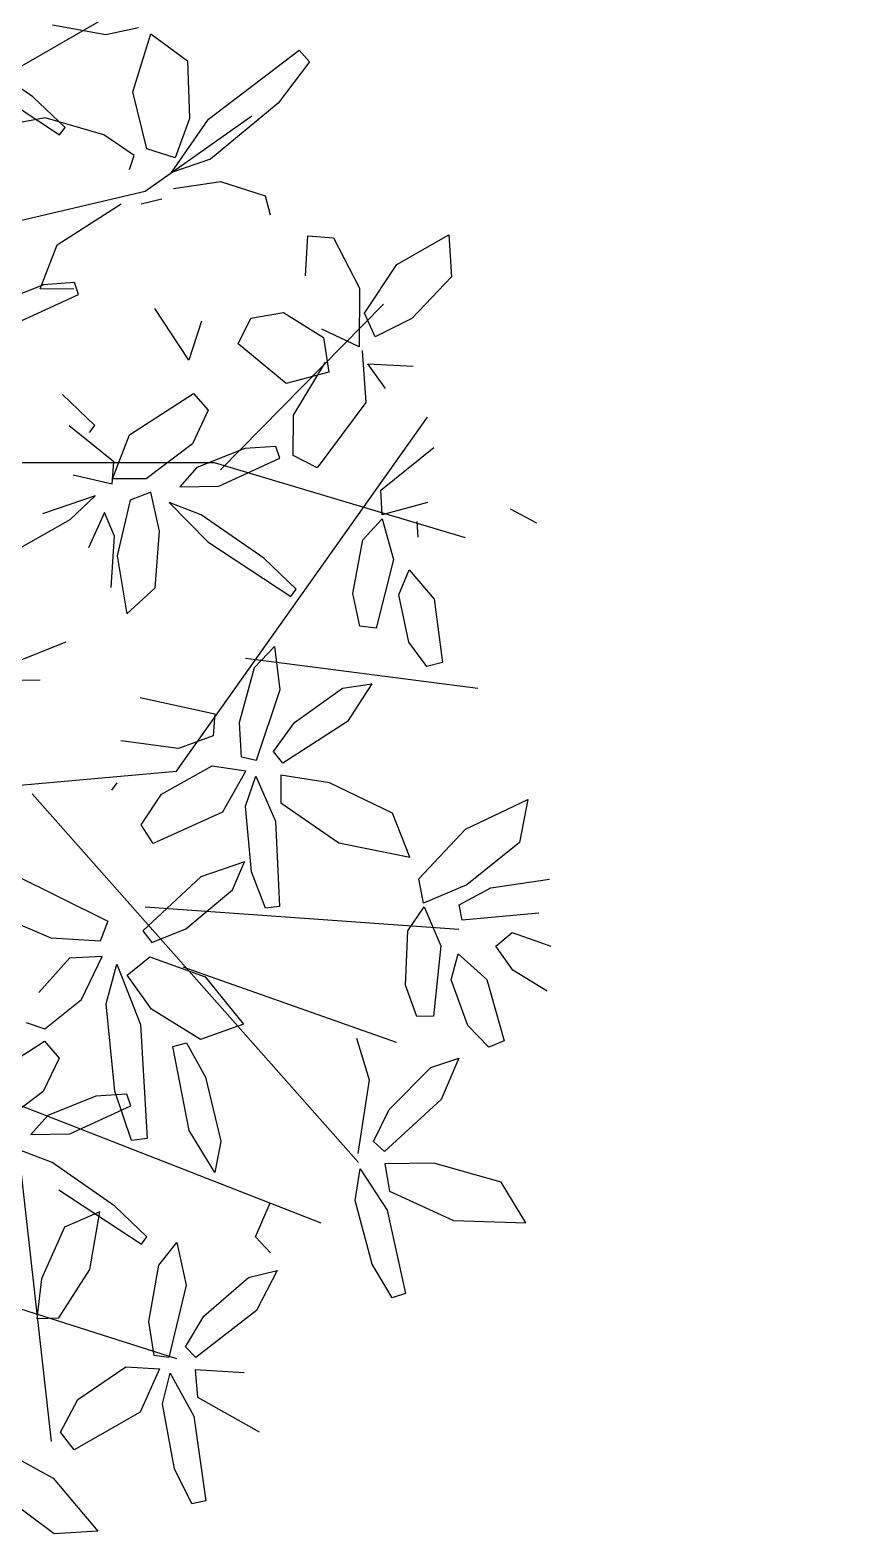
# Model space of a CAD drawing. Extents: x 8365 to 8547, y -347 to -272.
# Drawn here: x 8492.212 to 8492.829, y -305.258 to -304.141 of the extents above; entities that cross this region are included whole.
import ezdxf

# ---------------------------------------------------------------- set-up
doc = ezdxf.new("R2010")
doc.units = 0
doc.layers.get('0').update_dxf_attribs({"linetype": 'CONTINUOUS'})
doc.layers.add('1', color=7, linetype='CONTINUOUS')

msp = doc.modelspace()

# ---------------------------------------------------------------- linework, layer by layer
at = {"color": 64}
for p, q in [((8492.2681, -304.1443), (8492.2283, -304.1371)), ((8492.2924, -304.1392), (8492.2681, -304.1443)), ((8492.2882, -304.1867), (8492.3014, -304.1435)), ((8492.3014, -304.1435), (8492.3287, -304.1637)), ((8492.3443, -304.207), (8492.4117, -304.1556)), ((8492.4117, -304.1556), (8492.4194, -304.1643)), ((8492.2137, -304.1903), (8492.1672, -304.158)), ((8492.3287, -304.1637), (8492.3302, -304.2065)), ((8492.4194, -304.1643), (8492.3961, -304.1951)), ((8492.1723, -304.1782), (8492.2337, -304.2187)), ((8492.2377, -304.2132), (8492.2137, -304.1903)), ((8492.2986, -304.2291), (8492.2882, -304.1867)), ((8492.3961, -304.1951), (8492.3458, -304.2366)), ((8492.223, -304.206), (8492.2008, -304.2102)), ((8492.2666, -304.2186), (8492.223, -304.206)), ((8492.2972, -304.2605), (8492.3764, -304.2046)), ((8492.3168, -304.2465), (8492.3443, -304.207)), ((8492.3302, -304.2065), (8492.3194, -304.2356)), ((8492.2337, -304.2187), (8492.2377, -304.2132)), ((8492.2891, -304.2339), (8492.2666, -304.2186)), ((8492.2857, -304.2443), (8492.2891, -304.2339)), ((8492.3194, -304.2356), (8492.2986, -304.2291)), ((8492.3458, -304.2366), (8492.3168, -304.2465)), ((8492.3534, -304.2536), (8492.3182, -304.2586)), ((8492.3865, -304.2641), (8492.3534, -304.2536)), ((8492.2942, -304.2698), (8492.3096, -304.2661)), ((8492.3904, -304.2782), (8492.3865, -304.2641)), ((8492.2318, -304.3003), (8492.2795, -304.2698)), ((8492.2192, -304.333), (8492.2318, -304.3003)), ((8492.4163, -304.3233), (8492.418, -304.2936)), ((8492.418, -304.2936), (8492.437, -304.2951)), ((8492.437, -304.2951), (8492.4564, -304.3326)), ((8492.4842, -304.3149), (8492.5229, -304.2928)), ((8492.5229, -304.2928), (8492.5248, -304.324)), ((8492.4602, -304.3511), (8492.4842, -304.3149)), ((8492.5248, -304.324), (8492.4953, -304.3549)), ((8492.2218, -304.33), (8492.1862, -304.3442)), ((8492.2442, -304.3332), (8492.2192, -304.333)), ((8492.2448, -304.3284), (8492.2218, -304.33)), ((8492.2478, -304.3371), (8492.2448, -304.3284)), ((8492.2025, -304.3579), (8492.2478, -304.3371)), ((8492.3756, -304.3547), (8492.4, -304.3506)), ((8492.1923, -304.5324), (8492.2415, -304.5044)), ((8492.2384, -304.5954), (8492.2029, -304.6096)), ((8492.1902, -304.6238), (8492.2192, -304.6233))]:
    msp.add_line(p, q, dxfattribs=at)
at = {"color": 44}
for p, q in [((8492.1294, -304.2997), (8492.2972, -304.2605)), ((8492.3531, -304.4675), (8492.4743, -304.3444)), ((8492.3205, -304.6912), (8492.5069, -304.4283)), ((8492.0641, -304.4619), (8492.3484, -304.4619)), ((8492.3484, -304.4619), (8492.5349, -304.5178)), ((8492.3717, -304.6073), (8492.5442, -304.6297)), ((8492.134, -304.708), (8492.3205, -304.6912)), ((8492.2133, -304.708), (8492.4556, -304.982)), ((8492.2972, -304.7919), (8492.5302, -304.8086)), ((8492.3251, -304.8366), (8492.4836, -304.8925)), ((8491.9989, -304.859), (8492.4277, -305.0268)), ((8492.1993, -304.9373), (8492.2273, -305.189)), ((8492.0035, -305.0268), (8492.3205, -305.1274))]:
    msp.add_line(p, q, dxfattribs=at)
at = {"color": 66}
for p, q in [((8492.4564, -304.3326), (8492.4563, -304.376)), ((8492.3297, -304.386), (8492.3044, -304.3476)), ((8492.3392, -304.3569), (8492.3297, -304.386)), ((8492.3662, -304.3739), (8492.3756, -304.3547)), ((8492.4, -304.3506), (8492.4296, -304.3691)), ((8492.468, -304.3686), (8492.4602, -304.3511)), ((8492.4953, -304.3549), (8492.468, -304.3686)), ((8492.4563, -304.376), (8492.4284, -304.363)), ((8492.4296, -304.3691), (8492.4337, -304.3949)), ((8492.402, -304.4032), (8492.3662, -304.3739)), ((8492.4584, -304.3789), (8492.4612, -304.4175)), ((8492.4073, -304.4268), (8492.4313, -304.3875)), ((8492.4757, -304.4069), (8492.4626, -304.3888)), ((8492.4626, -304.3888), (8492.4962, -304.3903)), ((8492.4337, -304.3949), (8492.402, -304.4032)), ((8492.2598, -304.4344), (8492.2359, -304.4115)), ((8492.2855, -304.4413), (8492.3332, -304.4108)), ((8492.3332, -304.4108), (8492.344, -304.4232)), ((8492.344, -304.4232), (8492.3324, -304.448)), ((8492.4612, -304.4175), (8492.425, -304.466)), ((8492.274, -304.4614), (8492.2407, -304.4347)), ((8492.2559, -304.4398), (8492.2598, -304.4344)), ((8492.4071, -304.4568), (8492.4073, -304.4268)), ((8492.2729, -304.474), (8492.2855, -304.4413)), ((8492.3324, -304.448), (8492.2979, -304.4742)), ((8492.3713, -304.4516), (8492.3357, -304.4658)), ((8492.3943, -304.4501), (8492.3713, -304.4516)), ((8492.3973, -304.4587), (8492.3943, -304.4501)), ((8492.425, -304.466), (8492.4071, -304.4568)), ((8492.4722, -304.4826), (8492.5116, -304.4509)), ((8492.2727, -304.4779), (8492.274, -304.4614)), ((8492.3357, -304.4658), (8492.3231, -304.48)), ((8492.352, -304.4795), (8492.3973, -304.4587)), ((8492.2438, -304.4712), (8492.2727, -304.4779)), ((8492.2979, -304.4742), (8492.2729, -304.474)), ((8492.3231, -304.48), (8492.352, -304.4795)), ((8492.26, -304.4867), (8492.2211, -304.5002)), ((8492.2415, -304.5044), (8492.26, -304.4867)), ((8492.2861, -304.4899), (8492.2764, -304.5314)), ((8492.3015, -304.4841), (8492.2861, -304.4899)), ((8492.3079, -304.513), (8492.3015, -304.4841)), ((8492.3389, -304.5008), (8492.315, -304.4918)), ((8492.315, -304.4918), (8492.3439, -304.521)), ((8492.4732, -304.5009), (8492.4722, -304.4826)), ((8492.507, -304.4918), (8492.4732, -304.5009)), ((8492.2671, -304.4991), (8492.2551, -304.5254)), ((8492.2744, -304.5166), (8492.2671, -304.4991)), ((8492.3854, -304.5331), (8492.3389, -304.5008)), ((8492.5683, -304.4963), (8492.5879, -304.5069)), ((8492.3046, -304.555), (8492.3079, -304.513)), ((8492.4588, -304.5195), (8492.4732, -304.5037)), ((8492.4732, -304.5037), (8492.4816, -304.534)), ((8492.4999, -304.5174), (8492.4993, -304.5058)), ((8492.2719, -304.5548), (8492.2744, -304.5166)), ((8492.3439, -304.521), (8492.4054, -304.5615)), ((8492.4515, -304.5593), (8492.4588, -304.5195)), ((8492.2764, -304.5314), (8492.2837, -304.5743)), ((8492.4093, -304.5561), (8492.3854, -304.5331)), ((8492.4816, -304.534), (8492.4688, -304.5851)), ((8492.4856, -304.5602), (8492.4933, -304.5418)), ((8492.4933, -304.5418), (8492.5119, -304.5636)), ((8492.2837, -304.5743), (8492.3046, -304.555)), ((8492.4054, -304.5615), (8492.4093, -304.5561)), ((8492.4567, -304.5836), (8492.4515, -304.5593)), ((8492.493, -304.5955), (8492.4856, -304.5602)), ((8492.4688, -304.5851), (8492.4567, -304.5836)), ((8492.2725, -304.7053), (8492.2764, -304.6998)), ((8492.1993, -304.7678), (8492.2695, -304.8027)), ((8492.2275, -304.8153), (8492.1721, -304.7915)), ((8492.2695, -304.8027), (8492.2639, -304.8176)), ((8492.2639, -304.8176), (8492.2275, -304.8153)), ((8492.2411, -304.83), (8492.2183, -304.8556)), ((8492.2654, -304.829), (8492.2411, -304.83)), ((8492.2499, -304.8609), (8492.2654, -304.829)), ((8492.2683, -304.8641), (8492.2762, -304.8345)), ((8492.2227, -304.8826), (8492.2499, -304.8609)), ((8492.2746, -304.929), (8492.2683, -304.8641)), ((8492.2089, -304.8779), (8492.2227, -304.8826)), ((8492.1748, -304.9223), (8492.2225, -304.8918)), ((8492.2225, -304.8918), (8492.2333, -304.9043)), ((8492.2333, -304.9043), (8492.2216, -304.9291)), ((8492.2216, -304.9291), (8492.1872, -304.9552)), ((8492.2606, -304.9327), (8492.225, -304.9469)), ((8492.2835, -304.9311), (8492.2606, -304.9327)), ((8492.2866, -304.9398), (8492.2835, -304.9311)), ((8492.225, -304.9469), (8492.2124, -304.9611)), ((8492.2203, -305.0683), (8492.2167, -305.0977))]:
    msp.add_line(p, q, dxfattribs=at)
at = {"color": 68}
for p, q in [((8492.5119, -304.5636), (8492.5182, -304.6104)), ((8492.3785, -304.6142), (8492.3933, -304.5987)), ((8492.3933, -304.5987), (8492.3972, -304.6308)), ((8492.5064, -304.6136), (8492.493, -304.5955)), ((8492.3672, -304.6552), (8492.3785, -304.6142)), ((8492.5182, -304.6104), (8492.5064, -304.6136)), ((8492.2936, -304.6365), (8492.3489, -304.6487)), ((8492.3972, -304.6308), (8492.3796, -304.6833)), ((8492.4081, -304.655), (8492.4439, -304.6295)), ((8492.4439, -304.6295), (8492.4657, -304.6264)), ((8492.4657, -304.6264), (8492.4476, -304.6544)), ((8492.3489, -304.6487), (8492.3477, -304.6651)), ((8492.3689, -304.6809), (8492.3672, -304.6552)), ((8492.3926, -304.6765), (8492.4081, -304.655)), ((8492.4476, -304.6544), (8492.3994, -304.6852)), ((8492.322, -304.6744), (8492.2791, -304.6686)), ((8492.3477, -304.6651), (8492.322, -304.6744)), ((8492.3796, -304.6833), (8492.3689, -304.6809)), ((8492.3994, -304.6852), (8492.3926, -304.6765)), ((8492.3093, -304.7082), (8492.3471, -304.6872)), ((8492.3471, -304.6872), (8492.3719, -304.691)), ((8492.3719, -304.691), (8492.3547, -304.7216)), ((8492.3717, -304.7172), (8492.3794, -304.6949)), ((8492.3794, -304.6949), (8492.3941, -304.7283)), ((8492.3981, -304.6943), (8492.3979, -304.7147)), ((8492.4342, -304.6999), (8492.3981, -304.6943)), ((8492.4809, -304.7225), (8492.4342, -304.6999)), ((8492.2942, -304.731), (8492.3093, -304.7082)), ((8492.3979, -304.7147), (8492.4412, -304.7445)), ((8492.5351, -304.7344), (8492.5815, -304.7123)), ((8492.5815, -304.7123), (8492.5753, -304.7443)), ((8492.3547, -304.7216), (8492.3031, -304.7449)), ((8492.3761, -304.7659), (8492.3717, -304.7172)), ((8492.4937, -304.7552), (8492.4809, -304.7225)), ((8492.3031, -304.7449), (8492.2942, -304.731)), ((8492.3941, -304.7283), (8492.3969, -304.7918)), ((8492.5004, -304.7713), (8492.5351, -304.7344)), ((8492.4412, -304.7445), (8492.4937, -304.7552)), ((8492.5753, -304.7443), (8492.5362, -304.7756)), ((8492.371, -304.7585), (8492.3386, -304.7697)), ((8492.3621, -304.7793), (8492.371, -304.7585)), ((8492.3386, -304.7697), (8492.2954, -304.8099)), ((8492.3866, -304.7931), (8492.3761, -304.7659)), ((8492.504, -304.7892), (8492.5004, -304.7713)), ((8492.3274, -304.8084), (8492.3621, -304.7793)), ((8492.5362, -304.7756), (8492.504, -304.7892)), ((8492.5305, -304.7905), (8492.554, -304.778)), ((8492.554, -304.778), (8492.5975, -304.7715)), ((8492.3969, -304.7918), (8492.3866, -304.7931)), ((8492.4923, -304.8097), (8492.5044, -304.792)), ((8492.5044, -304.792), (8492.5169, -304.8209)), ((8492.5327, -304.8019), (8492.5305, -304.7905)), ((8492.5897, -304.7967), (8492.5327, -304.8019)), ((8492.2954, -304.8099), (8492.3021, -304.8186)), ((8492.3021, -304.8186), (8492.3274, -304.8084)), ((8492.4906, -304.8501), (8492.4923, -304.8097)), ((8492.5576, -304.8212), (8492.5697, -304.8111)), ((8492.5697, -304.8111), (8492.5986, -304.8212)), ((8492.5169, -304.8209), (8492.5113, -304.8733)), ((8492.5245, -304.8462), (8492.5296, -304.827)), ((8492.5296, -304.827), (8492.551, -304.846)), ((8492.5703, -304.839), (8492.5576, -304.8212)), ((8492.2762, -304.8345), (8492.2937, -304.8794)), ((8492.2838, -304.8427), (8492.3008, -304.8291)), ((8492.3008, -304.8291), (8492.3418, -304.8441)), ((8492.3019, -304.868), (8492.2838, -304.8427)), ((8492.3418, -304.8441), (8492.3703, -304.8792)), ((8492.5368, -304.8802), (8492.5245, -304.8462)), ((8492.551, -304.846), (8492.5638, -304.8914)), ((8492.5958, -304.8547), (8492.5703, -304.839)), ((8492.4991, -304.8734), (8492.4906, -304.8501)), ((8492.3383, -304.8906), (8492.3019, -304.868)), ((8492.2937, -304.8794), (8492.2987, -304.964)), ((8492.3703, -304.8792), (8492.3383, -304.8906)), ((8492.5113, -304.8733), (8492.4991, -304.8734)), ((8492.5525, -304.8962), (8492.5368, -304.8802)), ((8492.3179, -304.8958), (8492.3279, -304.893)), ((8492.3279, -304.893), (8492.3421, -304.9185)), ((8492.4542, -304.8896), (8492.4635, -304.9206)), ((8492.5638, -304.8914), (8492.5525, -304.8962)), ((8492.3298, -304.9582), (8492.3179, -304.8958)), ((8492.5093, -304.9112), (8492.5302, -304.9045)), ((8492.5302, -304.9045), (8492.5172, -304.9352)), ((8492.4784, -304.9425), (8492.5093, -304.9112)), ((8492.3421, -304.9185), (8492.3534, -304.966)), ((8492.4635, -304.9206), (8492.4551, -304.9753)), ((8492.2872, -304.9655), (8492.2746, -304.929)), ((8492.5172, -304.9352), (8492.4749, -304.9737)), ((8492.2413, -304.9606), (8492.2866, -304.9398)), ((8492.4668, -304.9664), (8492.4784, -304.9425)), ((8492.2124, -304.9611), (8492.2413, -304.9606)), ((8492.3491, -304.9892), (8492.3298, -304.9582)), ((8492.2987, -304.964), (8492.2872, -304.9655)), ((8492.3534, -304.966), (8492.3491, -304.9892)), ((8492.4749, -304.9737), (8492.4668, -304.9664)), ((8492.2281, -304.9818), (8492.2042, -304.9728)), ((8492.2746, -305.0142), (8492.2281, -304.9818)), ((8492.5117, -304.9823), (8492.4752, -304.9829)), ((8492.4752, -304.9829), (8492.4786, -305.0031)), ((8492.5617, -304.9966), (8492.5117, -304.9823)), ((8492.4532, -305.0101), (8492.4569, -304.9867)), ((8492.4569, -304.9867), (8492.4771, -305.0172)), ((8492.2332, -305.0021), (8492.2946, -305.0425)), ((8492.4786, -305.0031), (8492.5263, -305.025)), ((8492.5799, -305.0266), (8492.5617, -304.9966)), ((8492.2986, -305.0371), (8492.2746, -305.0142)), ((8492.3792, -305.037), (8492.3901, -305.0119)), ((8492.4658, -305.0573), (8492.4532, -305.0101)), ((8492.2636, -305.0185), (8492.2374, -305.0298)), ((8492.2562, -305.0614), (8492.2636, -305.0185)), ((8492.4771, -305.0172), (8492.4907, -305.0793)), ((8492.5263, -305.025), (8492.5799, -305.0266)), ((8492.2374, -305.0298), (8492.2203, -305.0683)), ((8492.2946, -305.0425), (8492.2986, -305.0371)), ((8492.3903, -305.0491), (8492.3792, -305.037)), ((8492.3074, -305.0581), (8492.3207, -305.0412)), ((8492.3207, -305.0412), (8492.3276, -305.0729)), ((8492.2331, -305.0973), (8492.2562, -305.0614)), ((8492.3, -305.0999), (8492.3074, -305.0581)), ((8492.4808, -305.0823), (8492.4658, -305.0573)), ((8492.3276, -305.0729), (8492.3149, -305.1268)), ((8492.3407, -305.0959), (8492.374, -305.0672)), ((8492.374, -305.0672), (8492.3954, -305.0621)), ((8492.3954, -305.0621), (8492.38, -305.0917)), ((8492.4907, -305.0793), (8492.4808, -305.0823)), ((8492.38, -305.0917), (8492.3348, -305.1267)), ((8492.2167, -305.0977), (8492.2331, -305.0973)), ((8492.304, -305.1253), (8492.3, -305.0999)), ((8492.3272, -305.1187), (8492.3407, -305.0959)), ((8492.3149, -305.1268), (8492.304, -305.1253)), ((8492.3348, -305.1267), (8492.3272, -305.1187)), ((8492.2472, -305.158), (8492.283, -305.1336)), ((8492.283, -305.1336), (8492.3079, -305.1351)), ((8492.3079, -305.1351), (8492.2936, -305.1672)), ((8492.3102, -305.1612), (8492.3158, -305.1383)), ((8492.3158, -305.1383), (8492.3335, -305.1702)), ((8492.3708, -305.1382), (8492.3344, -305.1359)), ((8492.3344, -305.1359), (8492.3361, -305.1563)), ((8492.2343, -305.1822), (8492.2472, -305.158)), ((8492.3191, -305.2093), (8492.3102, -305.1612)), ((8492.3361, -305.1563), (8492.3819, -305.182)), ((8492.2936, -305.1672), (8492.2444, -305.1952)), ((8492.3335, -305.1702), (8492.3422, -305.2332)), ((8492.2444, -305.1952), (8492.2343, -305.1822)), ((8492.1846, -305.1921), (8492.229, -305.2164)), ((8492.229, -305.2164), (8492.2621, -305.2557)), ((8492.332, -305.2354), (8492.3191, -305.2093)), ((8492.2296, -305.2578), (8492.1895, -305.2278)), ((8492.3422, -305.2332), (8492.332, -305.2354)), ((8492.2621, -305.2557), (8492.2296, -305.2578))]:
    msp.add_line(p, q, dxfattribs=at)
at = {"layer": '1', "color": 1, "linetype": 'CONTINUOUS'}
msp.add_line((8491.6088, -304.5119), (8498.0266, -300.8066), dxfattribs=at)

doc.saveas('drawing.dxf')
